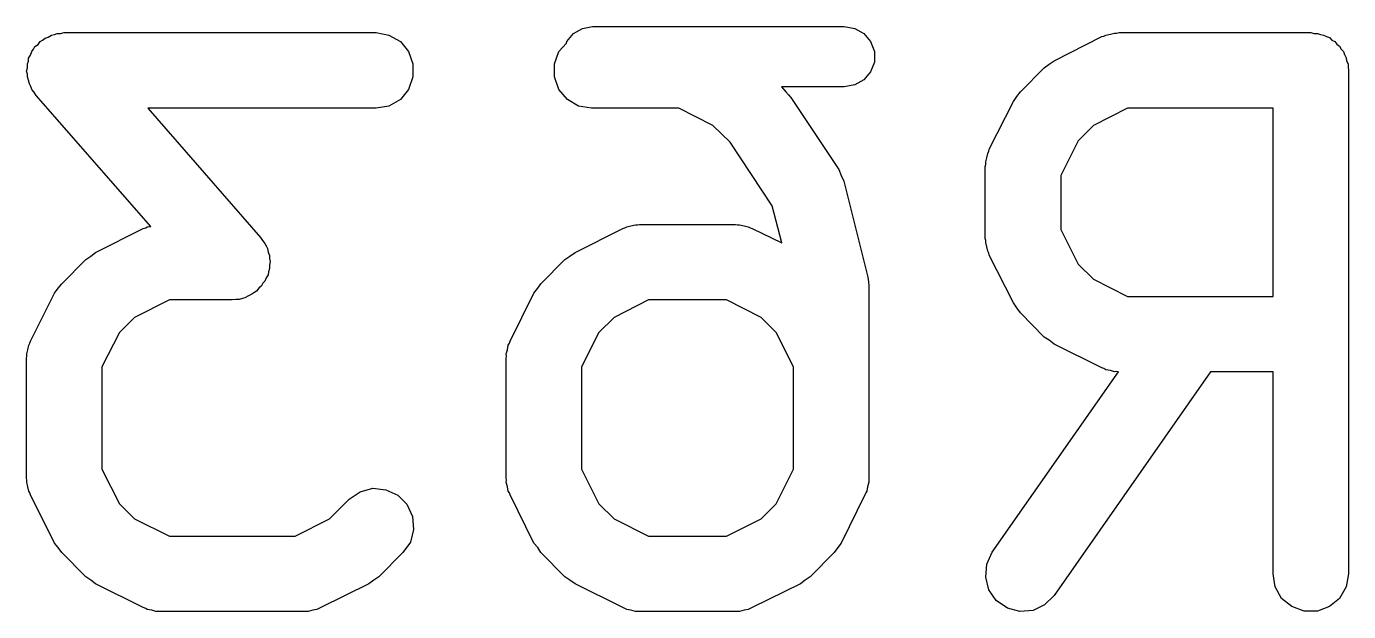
# Model space of a CAD drawing. Extents: x 93.7 to 160.2, y -161.6 to -97.7.
# Drawn here: x 138.981 to 141.608, y -113.689 to -112.527 of the extents above; entities that cross this region are included whole.
import ezdxf

# ---------------------------------------------------------------- set-up
doc = ezdxf.new("R2010")
doc.units = 0
doc.header["$MEASUREMENT"] = 0
doc.layers.add('BLACK', color=7, linetype='CONTINUOUS')

msp = doc.modelspace()

# ---------------------------------------------------------------- linework, layer by layer
at = {"layer": 'Black'}
for p, q in [((139.049, -112.541), (139.056, -112.539)), ((139.056, -112.539), (139.676, -112.539)), ((139.676, -112.539), (139.701, -112.544)), ((140.068, -112.541), (140.086, -112.531)), ((140.086, -112.531), (140.106, -112.527)), ((140.106, -112.527), (140.606, -112.527)), ((140.606, -112.527), (140.627, -112.531)), ((140.627, -112.531), (140.645, -112.541)), ((141.135, -112.542), (141.143, -112.54)), ((141.143, -112.54), (141.147, -112.54)), ((141.147, -112.54), (141.152, -112.539)), ((141.152, -112.539), (141.533, -112.539)), ((141.533, -112.539), (141.539, -112.541)), ((138.998, -112.567), (139.004, -112.563)), ((139.004, -112.563), (139.008, -112.557)), ((139.008, -112.557), (139.013, -112.554)), ((139.013, -112.554), (139.018, -112.55)), ((139.018, -112.55), (139.024, -112.548)), ((139.024, -112.548), (139.031, -112.544)), ((139.031, -112.544), (139.037, -112.543)), ((139.037, -112.543), (139.042, -112.541)), ((139.042, -112.541), (139.049, -112.541)), ((139.701, -112.544), (139.724, -112.557)), ((139.724, -112.557), (139.74, -112.577)), ((140.039, -112.577), (140.054, -112.56)), ((140.054, -112.56), (140.055, -112.557)), ((140.055, -112.557), (140.068, -112.541)), ((140.645, -112.541), (140.658, -112.557)), ((140.658, -112.557), (140.666, -112.577)), ((141.023, -112.595), (141.118, -112.547)), ((141.118, -112.547), (141.122, -112.546)), ((141.122, -112.546), (141.126, -112.544)), ((141.126, -112.544), (141.135, -112.542)), ((141.539, -112.541), (141.546, -112.541)), ((141.546, -112.541), (141.552, -112.543)), ((141.552, -112.543), (141.558, -112.544)), ((141.558, -112.544), (141.564, -112.547)), ((141.564, -112.547), (141.57, -112.549)), ((141.57, -112.549), (141.575, -112.554)), ((141.575, -112.554), (141.581, -112.557)), ((141.581, -112.557), (141.585, -112.562)), ((141.585, -112.562), (141.59, -112.566)), ((141.59, -112.566), (141.593, -112.572)), ((138.985, -112.59), (138.989, -112.584)), ((138.985, -112.596), (138.985, -112.59)), ((138.989, -112.584), (138.992, -112.577)), ((138.992, -112.577), (138.995, -112.572)), ((138.995, -112.572), (138.998, -112.567)), ((139.74, -112.577), (139.749, -112.601)), ((140.03, -112.601), (140.039, -112.577)), ((140.666, -112.577), (140.666, -112.598)), ((141.593, -112.572), (141.598, -112.577)), ((141.598, -112.577), (141.6, -112.583)), ((141.6, -112.583), (141.603, -112.589)), ((141.603, -112.589), (141.604, -112.595)), ((138.981, -112.616), (138.983, -112.609)), ((138.983, -112.622), (138.981, -112.616)), ((138.983, -112.601), (138.985, -112.596)), ((138.983, -112.609), (138.983, -112.601)), ((139.749, -112.601), (139.749, -112.627)), ((140.03, -112.627), (140.03, -112.601)), ((140.658, -112.617), (140.645, -112.633)), ((140.666, -112.598), (140.658, -112.617)), ((140.956, -112.657), (141.003, -112.609)), ((141.003, -112.609), (141.013, -112.602)), ((141.013, -112.602), (141.023, -112.595)), ((141.604, -112.595), (141.607, -112.601)), ((141.607, -112.601), (141.607, -112.608)), ((141.607, -112.608), (141.608, -112.614)), ((141.608, -112.614), (141.608, -113.614)), ((138.983, -112.627), (138.983, -112.622)), ((138.985, -112.634), (138.983, -112.627)), ((138.987, -112.641), (138.985, -112.634)), ((138.99, -112.646), (138.987, -112.641)), ((139.749, -112.627), (139.74, -112.652)), ((140.039, -112.652), (140.03, -112.627)), ((140.627, -112.643), (140.606, -112.647)), ((140.645, -112.633), (140.627, -112.643)), ((138.992, -112.652), (138.99, -112.646)), ((138.996, -112.657), (138.992, -112.652)), ((139, -112.664), (138.996, -112.657)), ((139.228, -112.924), (139, -112.664)), ((139.724, -112.672), (139.701, -112.685)), ((139.74, -112.652), (139.724, -112.672)), ((140.056, -112.672), (140.039, -112.652)), ((140.078, -112.685), (140.056, -112.672)), ((140.606, -112.647), (140.481, -112.647)), ((140.481, -112.647), (140.49, -112.657)), ((140.49, -112.657), (140.495, -112.663)), ((140.495, -112.663), (140.5, -112.668)), ((140.5, -112.668), (140.595, -112.811)), ((140.942, -112.676), (140.949, -112.666)), ((140.949, -112.666), (140.956, -112.657)), ((139.676, -112.689), (139.222, -112.689)), ((139.222, -112.689), (139.446, -112.946)), ((139.701, -112.685), (139.676, -112.689)), ((140.104, -112.689), (140.078, -112.685)), ((140.277, -112.689), (140.104, -112.689)), ((140.345, -112.724), (140.277, -112.689)), ((140.894, -112.771), (140.942, -112.676)), ((141.169, -112.689), (141.101, -112.724)), ((141.458, -112.689), (141.169, -112.689)), ((141.458, -113.063), (141.458, -112.689)), ((140.379, -112.757), (140.345, -112.724)), ((141.101, -112.724), (141.071, -112.754)), ((140.463, -112.883), (140.379, -112.757)), ((140.891, -112.779), (140.893, -112.775)), ((140.893, -112.775), (140.894, -112.771)), ((141.071, -112.754), (141.036, -112.823)), ((140.886, -112.805), (140.887, -112.801)), ((140.887, -112.796), (140.889, -112.788)), ((140.887, -112.801), (140.887, -112.796)), ((140.889, -112.788), (140.891, -112.779)), ((140.595, -112.811), (140.6, -112.823)), ((140.6, -112.823), (140.605, -112.834)), ((140.886, -112.948), (140.886, -112.805)), ((141.036, -112.823), (141.036, -112.93)), ((140.605, -112.834), (140.653, -113.025)), ((140.482, -112.957), (140.463, -112.883)), ((139.118, -112.976), (139.213, -112.928)), ((139.213, -112.928), (139.218, -112.927)), ((139.218, -112.927), (139.221, -112.925)), ((139.221, -112.925), (139.228, -112.924)), ((140.071, -112.976), (140.166, -112.928)), ((140.166, -112.928), (140.17, -112.927)), ((140.17, -112.927), (140.174, -112.925)), ((140.174, -112.925), (140.182, -112.923)), ((140.182, -112.923), (140.191, -112.921)), ((140.191, -112.921), (140.195, -112.921)), ((140.195, -112.921), (140.199, -112.92)), ((140.199, -112.92), (140.39, -112.92)), ((140.39, -112.92), (140.394, -112.921)), ((140.394, -112.921), (140.398, -112.921)), ((140.398, -112.921), (140.407, -112.923)), ((140.407, -112.923), (140.415, -112.925)), ((140.415, -112.925), (140.419, -112.927)), ((140.419, -112.927), (140.423, -112.928)), ((140.423, -112.928), (140.482, -112.957)), ((141.036, -112.93), (141.071, -112.999)), ((139.446, -112.946), (139.45, -112.952)), ((139.45, -112.952), (139.455, -112.958)), ((139.455, -112.958), (139.457, -112.963)), ((140.887, -112.952), (140.886, -112.948)), ((140.887, -112.956), (140.887, -112.952)), ((140.889, -112.965), (140.887, -112.956)), ((139.099, -112.99), (139.109, -112.983)), ((139.109, -112.983), (139.118, -112.976)), ((139.457, -112.963), (139.46, -112.968)), ((139.46, -112.968), (139.461, -112.975)), ((139.461, -112.975), (139.464, -112.982)), ((139.464, -112.982), (139.464, -112.988)), ((140.051, -112.99), (140.061, -112.983)), ((140.061, -112.983), (140.071, -112.976)), ((140.891, -112.973), (140.889, -112.965)), ((140.893, -112.977), (140.891, -112.973)), ((140.894, -112.981), (140.893, -112.977)), ((140.942, -113.076), (140.894, -112.981)), ((139.051, -113.038), (139.099, -112.99)), ((139.464, -113.008), (139.462, -113.014)), ((139.464, -112.988), (139.465, -112.994)), ((139.465, -112.994), (139.464, -113.001)), ((139.464, -113.001), (139.464, -113.008)), ((140.003, -113.038), (140.051, -112.99)), ((141.071, -112.999), (141.101, -113.029)), ((139.044, -113.047), (139.051, -113.038)), ((139.451, -113.037), (139.448, -113.042)), ((139.455, -113.033), (139.451, -113.037)), ((139.457, -113.026), (139.455, -113.033)), ((139.461, -113.02), (139.457, -113.026)), ((139.462, -113.014), (139.461, -113.02)), ((139.997, -113.047), (140.003, -113.038)), ((140.653, -113.025), (140.654, -113.034)), ((140.654, -113.034), (140.655, -113.043)), ((141.101, -113.029), (141.169, -113.063)), ((138.989, -113.152), (139.037, -113.057)), ((139.037, -113.057), (139.044, -113.047)), ((139.415, -113.066), (139.41, -113.067)), ((139.422, -113.062), (139.415, -113.066)), ((139.429, -113.059), (139.422, -113.062)), ((139.433, -113.056), (139.429, -113.059)), ((139.438, -113.053), (139.433, -113.056)), ((139.443, -113.047), (139.438, -113.053)), ((139.448, -113.042), (139.443, -113.047)), ((139.942, -113.152), (139.989, -113.057)), ((139.989, -113.057), (139.997, -113.047)), ((140.655, -113.043), (140.655, -113.424)), ((141.169, -113.063), (141.458, -113.063)), ((139.265, -113.07), (139.196, -113.105)), ((139.39, -113.07), (139.265, -113.07)), ((139.397, -113.069), (139.39, -113.07)), ((139.404, -113.069), (139.397, -113.069)), ((139.41, -113.067), (139.404, -113.069)), ((140.217, -113.07), (140.149, -113.105)), ((140.372, -113.07), (140.217, -113.07)), ((140.441, -113.105), (140.372, -113.07)), ((140.949, -113.086), (140.942, -113.076)), ((140.956, -113.096), (140.949, -113.086)), ((139.196, -113.105), (139.166, -113.135)), ((140.149, -113.105), (140.118, -113.135)), ((140.471, -113.135), (140.441, -113.105)), ((141.003, -113.144), (140.956, -113.096)), ((139.166, -113.135), (139.131, -113.203)), ((140.118, -113.135), (140.084, -113.203)), ((140.505, -113.203), (140.471, -113.135)), ((141.013, -113.15), (141.003, -113.144)), ((138.982, -113.177), (138.984, -113.169)), ((138.984, -113.169), (138.986, -113.16)), ((138.986, -113.16), (138.988, -113.156)), ((138.988, -113.156), (138.989, -113.152)), ((139.934, -113.177), (139.937, -113.169)), ((139.937, -113.169), (139.938, -113.16)), ((139.938, -113.16), (139.941, -113.156)), ((139.941, -113.156), (139.942, -113.152)), ((141.023, -113.158), (141.013, -113.15)), ((141.118, -113.205), (141.023, -113.158)), ((138.981, -113.186), (138.982, -113.182)), ((138.981, -113.424), (138.981, -113.186)), ((138.982, -113.182), (138.982, -113.177)), ((139.935, -113.182), (139.934, -113.177)), ((139.934, -113.186), (139.935, -113.182)), ((139.934, -113.424), (139.934, -113.186)), ((139.131, -113.203), (139.131, -113.406)), ((140.084, -113.203), (140.084, -113.406)), ((140.505, -113.406), (140.505, -113.203)), ((140.9, -113.571), (141.151, -113.213)), ((141.334, -113.213), (141.023, -113.657)), ((141.122, -113.206), (141.118, -113.205)), ((141.126, -113.209), (141.122, -113.206)), ((141.135, -113.21), (141.126, -113.209)), ((141.143, -113.213), (141.135, -113.21)), ((141.147, -113.212), (141.143, -113.213)), ((141.151, -113.213), (141.147, -113.212)), ((141.458, -113.213), (141.334, -113.213)), ((141.458, -113.614), (141.458, -113.213)), ((139.131, -113.406), (139.166, -113.475)), ((140.084, -113.406), (140.118, -113.475)), ((140.471, -113.475), (140.505, -113.406)), ((138.982, -113.428), (138.981, -113.424)), ((138.982, -113.432), (138.982, -113.428)), ((138.984, -113.441), (138.982, -113.432)), ((139.935, -113.428), (139.934, -113.424)), ((139.934, -113.432), (139.935, -113.428)), ((139.937, -113.441), (139.934, -113.432)), ((140.655, -113.432), (140.652, -113.441)), ((140.655, -113.424), (140.655, -113.428)), ((140.655, -113.428), (140.655, -113.432)), ((138.986, -113.45), (138.984, -113.441)), ((138.988, -113.453), (138.986, -113.45)), ((138.989, -113.457), (138.988, -113.453)), ((139.037, -113.553), (138.989, -113.457)), ((139.622, -113.466), (139.644, -113.451)), ((139.644, -113.451), (139.669, -113.444)), ((139.669, -113.444), (139.695, -113.447)), ((139.695, -113.447), (139.719, -113.458)), ((139.719, -113.458), (139.737, -113.476)), ((139.938, -113.45), (139.937, -113.441)), ((139.941, -113.453), (139.938, -113.45)), ((139.942, -113.457), (139.941, -113.453)), ((139.989, -113.553), (139.942, -113.457)), ((140.647, -113.457), (140.6, -113.553)), ((140.649, -113.453), (140.647, -113.457)), ((140.651, -113.45), (140.649, -113.453)), ((140.652, -113.441), (140.651, -113.45)), ((139.166, -113.475), (139.196, -113.505)), ((139.583, -113.505), (139.622, -113.466)), ((139.737, -113.476), (139.748, -113.5)), ((140.118, -113.475), (140.149, -113.505)), ((140.441, -113.505), (140.471, -113.475)), ((139.196, -113.505), (139.265, -113.539)), ((139.515, -113.539), (139.583, -113.505)), ((139.748, -113.5), (139.75, -113.526)), ((140.149, -113.505), (140.217, -113.539)), ((140.372, -113.539), (140.441, -113.505)), ((139.75, -113.526), (139.744, -113.551)), ((139.044, -113.562), (139.037, -113.553)), ((139.051, -113.572), (139.044, -113.562)), ((139.265, -113.539), (139.515, -113.539)), ((139.744, -113.551), (139.729, -113.572)), ((139.997, -113.562), (139.989, -113.553)), ((140.003, -113.572), (139.997, -113.562)), ((140.217, -113.539), (140.372, -113.539)), ((140.593, -113.562), (140.586, -113.572)), ((140.6, -113.553), (140.593, -113.562)), ((139.099, -113.62), (139.051, -113.572)), ((139.729, -113.572), (139.681, -113.62)), ((140.051, -113.62), (140.003, -113.572)), ((140.586, -113.572), (140.538, -113.62)), ((140.889, -113.595), (140.9, -113.571)), ((140.887, -113.621), (140.889, -113.595)), ((141.462, -113.64), (141.458, -113.614)), ((141.608, -113.614), (141.603, -113.64)), ((139.109, -113.627), (139.099, -113.62)), ((139.118, -113.634), (139.109, -113.627)), ((139.213, -113.681), (139.118, -113.634)), ((139.661, -113.634), (139.566, -113.681)), ((139.671, -113.627), (139.661, -113.634)), ((139.681, -113.62), (139.671, -113.627)), ((140.061, -113.627), (140.051, -113.62)), ((140.071, -113.634), (140.061, -113.627)), ((140.166, -113.681), (140.071, -113.634)), ((140.519, -113.634), (140.423, -113.681)), ((140.528, -113.627), (140.519, -113.634)), ((140.538, -113.62), (140.528, -113.627)), ((140.893, -113.646), (140.887, -113.621)), ((141.475, -113.663), (141.462, -113.64)), ((141.603, -113.64), (141.59, -113.663)), ((140.908, -113.667), (140.893, -113.646)), ((140.93, -113.682), (140.908, -113.667)), ((141.023, -113.657), (141.004, -113.676)), ((141.495, -113.679), (141.475, -113.663)), ((141.59, -113.663), (141.57, -113.679)), ((139.218, -113.683), (139.213, -113.681)), ((139.221, -113.685), (139.218, -113.683)), ((139.23, -113.686), (139.221, -113.685)), ((139.238, -113.689), (139.23, -113.686)), ((139.243, -113.689), (139.238, -113.689)), ((139.247, -113.689), (139.243, -113.689)), ((139.533, -113.689), (139.247, -113.689)), ((139.537, -113.689), (139.533, -113.689)), ((139.541, -113.689), (139.537, -113.689)), ((139.55, -113.686), (139.541, -113.689)), ((139.558, -113.685), (139.55, -113.686)), ((139.562, -113.683), (139.558, -113.685)), ((139.566, -113.681), (139.562, -113.683)), ((140.17, -113.683), (140.166, -113.681)), ((140.174, -113.685), (140.17, -113.683)), ((140.182, -113.686), (140.174, -113.685)), ((140.191, -113.689), (140.182, -113.686)), ((140.195, -113.689), (140.191, -113.689)), ((140.199, -113.689), (140.195, -113.689)), ((140.39, -113.689), (140.199, -113.689)), ((140.394, -113.689), (140.39, -113.689)), ((140.398, -113.689), (140.394, -113.689)), ((140.407, -113.686), (140.398, -113.689)), ((140.415, -113.685), (140.407, -113.686)), ((140.419, -113.683), (140.415, -113.685)), ((140.423, -113.681), (140.419, -113.683)), ((140.955, -113.689), (140.93, -113.682)), ((140.981, -113.687), (140.955, -113.689)), ((141.004, -113.676), (140.981, -113.687)), ((141.52, -113.688), (141.495, -113.679)), ((141.546, -113.688), (141.52, -113.688)), ((141.57, -113.679), (141.546, -113.688))]:
    msp.add_line(p, q, dxfattribs=at)

doc.saveas('drawing.dxf')
